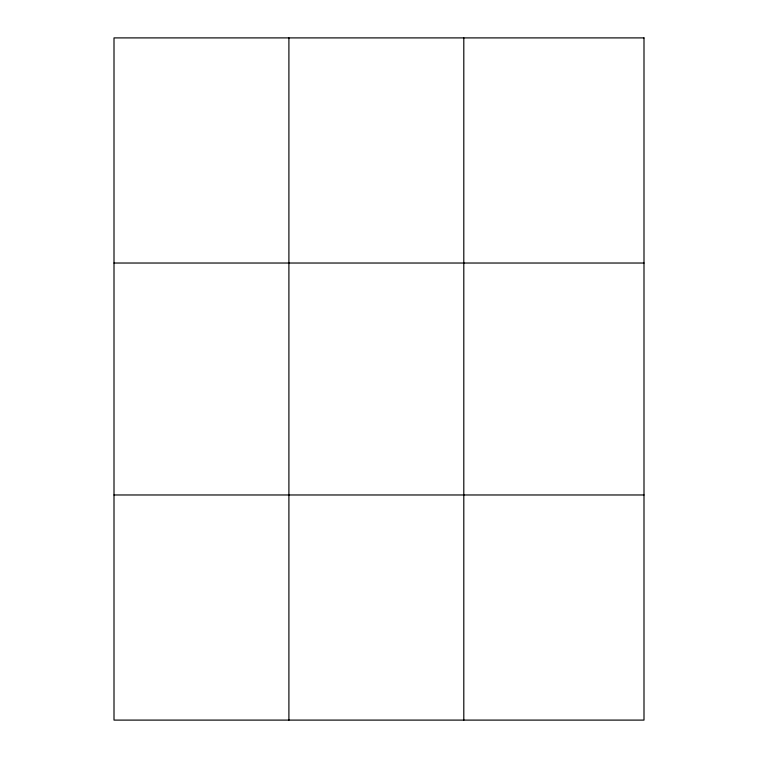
<?xml version="1.0" encoding="UTF-8"?>
<svg xmlns="http://www.w3.org/2000/svg" width="758" height="758" viewBox="0 0 758 758"><rect width="100%" height="100%" fill="white"/><g stroke="black" fill="none" stroke-linecap="round" stroke-linejoin="round"><path stroke-width="1.14" d="M288.902 37.9L288.902 720.1M463.801 37.9L463.801 720.1M114.003 263.026L643.997 263.026M114.003 494.974L643.997 494.974M643.997 37.9L643.997 720.1L114.003 720.1L114.003 37.9L643.997 37.9"/></g></svg>
